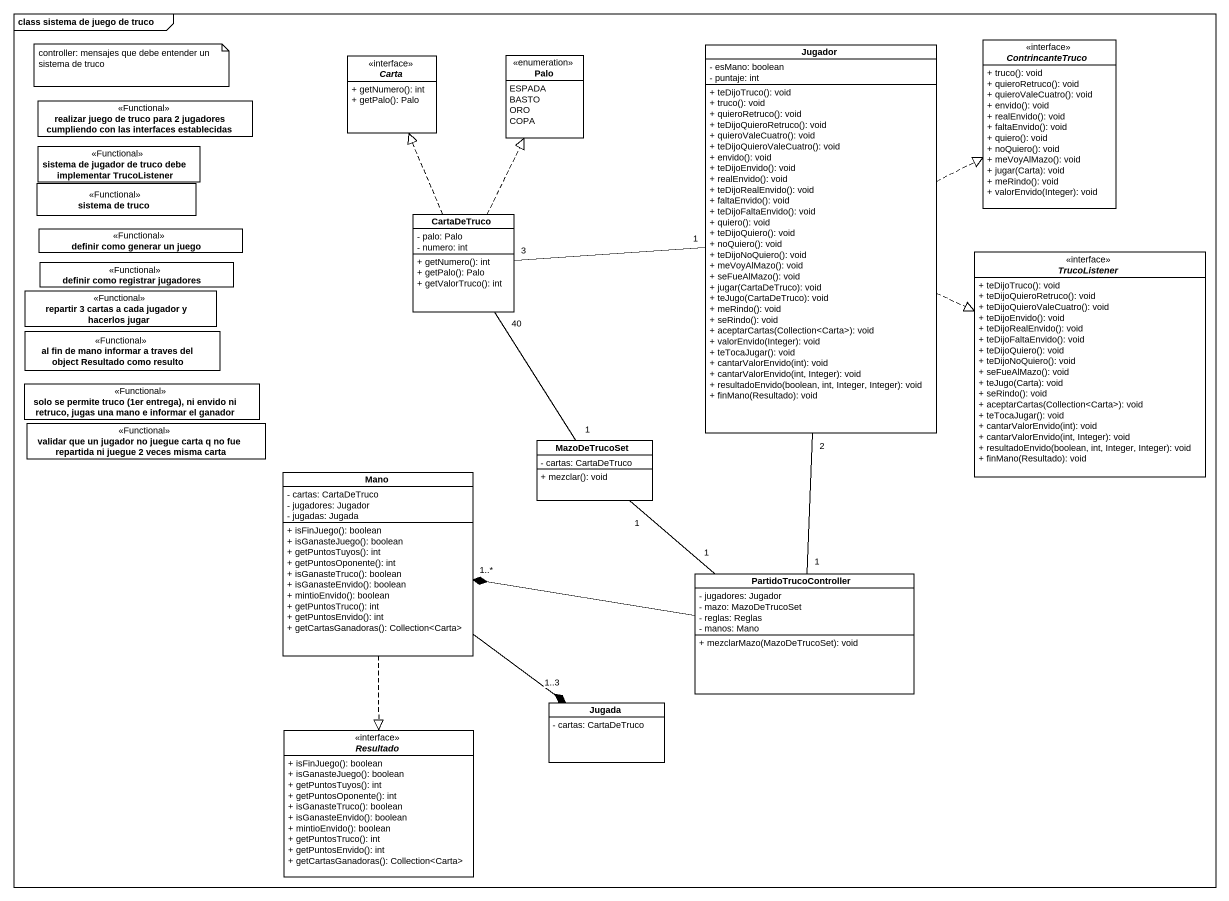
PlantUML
@startuml
mainframe class sistema de juego de truco
hide circle
hide empty members
skinparam classAttributeIconSize 0
interface Carta <<interface>> {
  + getNumero(): int
  + getPalo(): Palo
}
enum Palo {
  ESPADA
  BASTO
  ORO
  COPA
}
class Jugador {
  - esMano: boolean
  - puntaje: int
  + teDijoTruco(): void
  + truco(): void
  + quieroRetruco(): void
  + teDijoQuieroRetruco(): void
  + quieroValeCuatro(): void
  + teDijoQuieroValeCuatro(): void
  + envido(): void
  + teDijoEnvido(): void
  + realEnvido(): void
  + teDijoRealEnvido(): void
  + faltaEnvido(): void
  + teDijoFaltaEnvido(): void
  + quiero(): void
  + teDijoQuiero(): void
  + noQuiero(): void
  + teDijoNoQuiero(): void
  + meVoyAlMazo(): void
  + seFueAlMazo(): void
  + jugar(CartaDeTruco): void
  + teJugo(CartaDeTruco): void
  + meRindo(): void
  + seRindo(): void
  + aceptarCartas(Collection<Carta>): void
  + valorEnvido(Integer): void
  + teTocaJugar(): void
  + cantarValorEnvido(int): void
  + cantarValorEnvido(int, Integer): void
  + resultadoEnvido(boolean, int, Integer, Integer): void
  + finMano(Resultado): void
}
interface ContrincanteTruco <<interface>> {
  + truco(): void
  + quieroRetruco(): void
  + quieroValeCuatro(): void
  + envido(): void
  + realEnvido(): void
  + faltaEnvido(): void
  + quiero(): void
  + noQuiero(): void
  + meVoyAlMazo(): void
  + jugar(Carta): void
  + meRindo(): void
  + valorEnvido(Integer): void
}
class "realizar juego de truco para 2 jugadores cumpliendo con las interfaces establecidas" as realizar_juego_de_truco <<Functional>>
class "sistema de jugador de truco debe implementar TrucoListener" as sistema_de_jugador_de_truco <<Functional>>
class "sistema de truco" as sistema_de_truco <<Functional>>
class "definir como generar un juego" as definir_como_generar_un <<Functional>>
class CartaDeTruco {
  - palo: Palo
  - numero: int
  + getNumero(): int
  + getPalo(): Palo
  + getValorTruco(): int
}
class "definir como registrar jugadores" as definir_como_registrar <<Functional>>
interface TrucoListener <<interface>> {
  + teDijoTruco(): void
  + teDijoQuieroRetruco(): void
  + teDijoQuieroValeCuatro(): void
  + teDijoEnvido(): void
  + teDijoRealEnvido(): void
  + teDijoFaltaEnvido(): void
  + teDijoQuiero(): void
  + teDijoNoQuiero(): void
  + seFueAlMazo(): void
  + teJugo(Carta): void
  + seRindo(): void
  + aceptarCartas(Collection<Carta>): void
  + teTocaJugar(): void
  + cantarValorEnvido(int): void
  + cantarValorEnvido(int, Integer): void
  + resultadoEnvido(boolean, int, Integer, Integer): void
  + finMano(Resultado): void
}
class "repartir 3 cartas a cada jugador y hacerlos jugar" as repartir_3_cartas_a_cada <<Functional>>
class "al fin de mano informar a traves del object Resultado como resulto" as al_fin_de_mano_informar_a <<Functional>>
class "solo se permite truco (1er entrega), ni envido ni retruco, jugas una mano e informar el ganador" as solo_se_permite_truco_1er <<Functional>>
class "validar que un jugador no juegue carta q no fue repartida ni juegue 2 veces misma carta" as validar_que_un_jugador_no <<Functional>>
class MazoDeTrucoSet {
  - cartas: CartaDeTruco
  + mezclar(): void
}
class Mano {
  - cartas: CartaDeTruco
  - jugadores: Jugador
  - jugadas: Jugada
  + isFinJuego(): boolean
  + isGanasteJuego(): boolean
  + getPuntosTuyos(): int
  + getPuntosOponente(): int
  + isGanasteTruco(): boolean
  + isGanasteEnvido(): boolean
  + mintioEnvido(): boolean
  + getPuntosTruco(): int
  + getPuntosEnvido(): int
  + getCartasGanadoras(): Collection<Carta>
}
class PartidoTrucoController {
  - jugadores: Jugador
  - mazo: MazoDeTrucoSet
  - reglas: Reglas
  - manos: Mano
  + mezclarMazo(MazoDeTrucoSet): void
}
interface Resultado <<interface>> {
  + isFinJuego(): boolean
  + isGanasteJuego(): boolean
  + getPuntosTuyos(): int
  + getPuntosOponente(): int
  + isGanasteTruco(): boolean
  + isGanasteEnvido(): boolean
  + mintioEnvido(): boolean
  + getPuntosTruco(): int
  + getPuntosEnvido(): int
  + getCartasGanadoras(): Collection<Carta>
}
class Jugada {
  - cartas: CartaDeTruco
}
Jugador .right.|> ContrincanteTruco
Jugador "1" -left- "3" CartaDeTruco
Jugador .right.|> TrucoListener
CartaDeTruco .up.|> Carta
CartaDeTruco .up.|> Palo
MazoDeTrucoSet "1" -up- "40" CartaDeTruco
Mano ..|> Resultado
Mano --* "1..3" Jugada
PartidoTrucoController "1" -up- "2" Jugador
PartidoTrucoController "1" -up- "1" MazoDeTrucoSet
PartidoTrucoController -left-* "1..*" Mano
note as N1
  controller: mensajes que debe entender un sistema de truco
end note
@enduml
